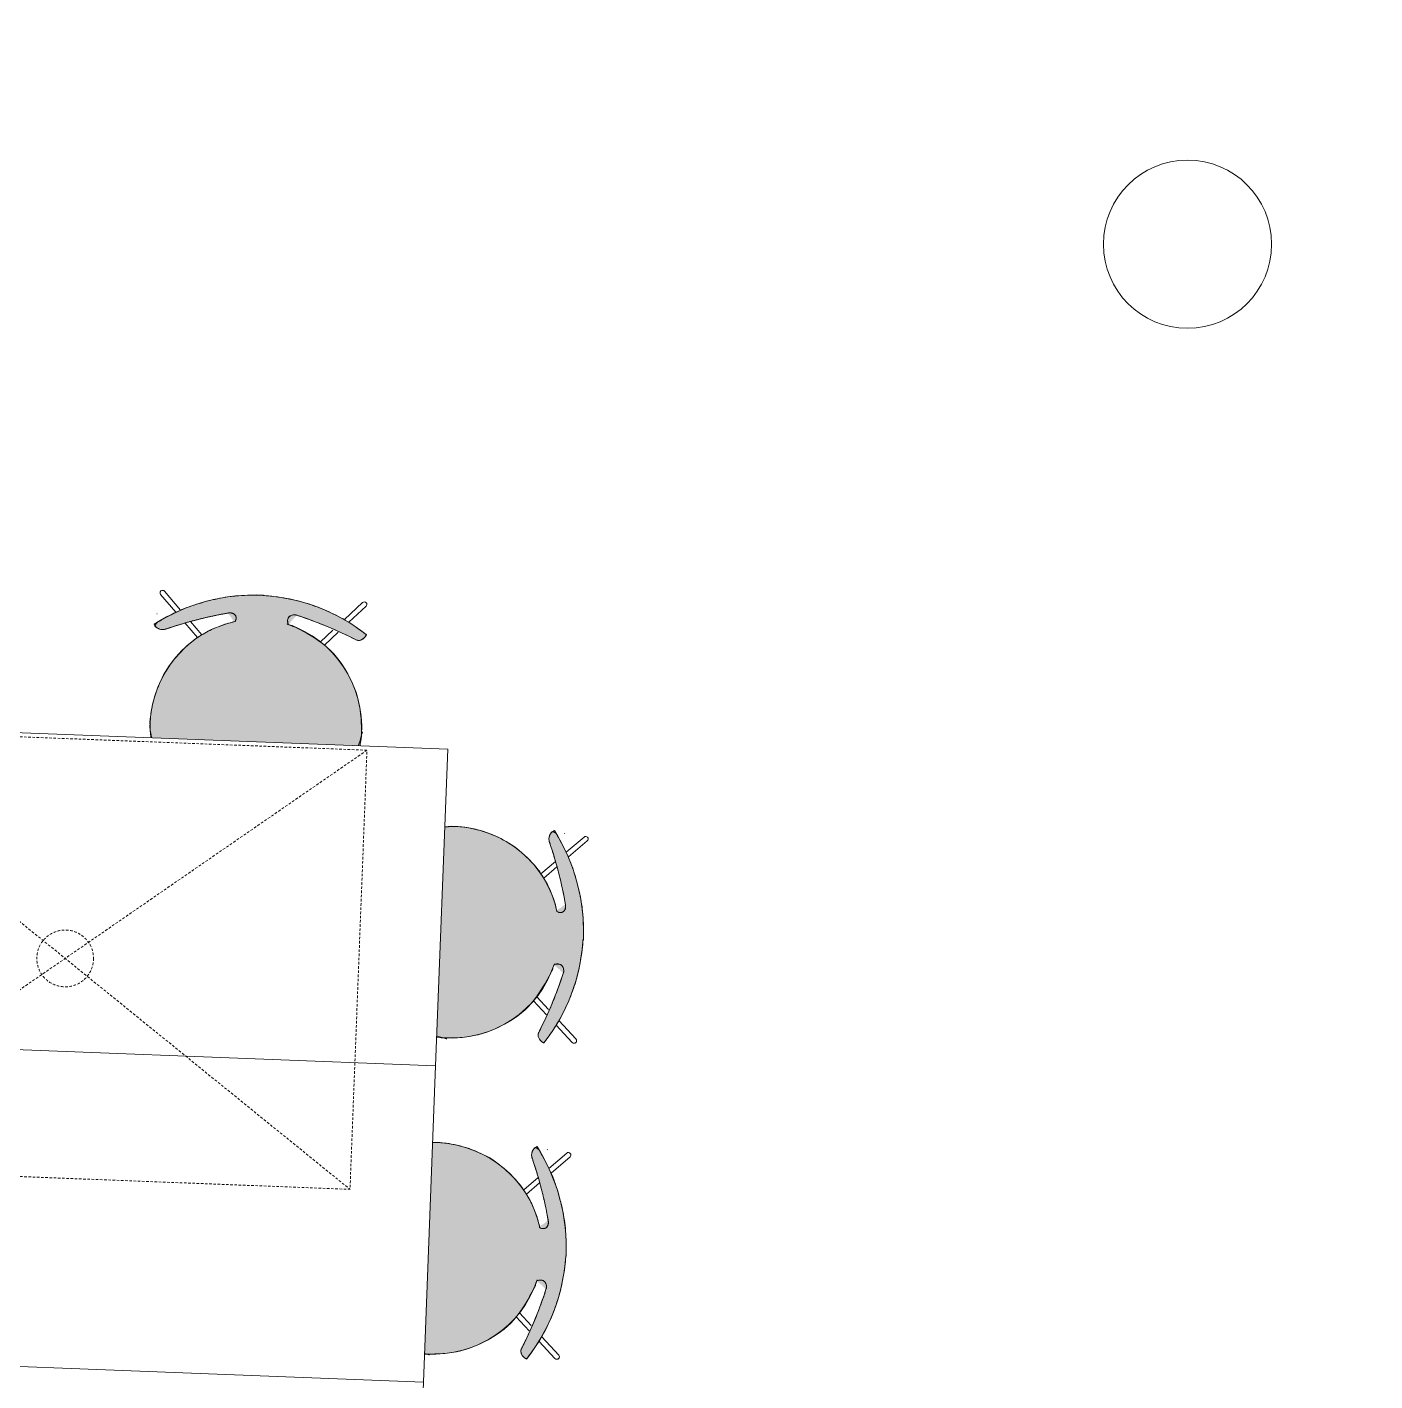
# Model space of a CAD drawing. Header units: millimetres. Extents: x 32078 to 83548, y -4690 to 56252.
# Drawn here: x 80343 to 83548, y 52745 to 55964 of the extents above; entities that cross this region are included whole.
import ezdxf

# ---------------------------------------------------------------- set-up
doc = ezdxf.new("R2010")
doc.units = ezdxf.units.MM
doc.header["$MEASUREMENT"] = 0
doc.linetypes.add('DGN Style 2', pattern=[10, 6, -4])
for name, color, linetype, lineweight in [('EQPM-OVHD', 62, 'DGN Style 2', 13), ('FURN-FREE', 1, 'Continuous', 0), ('PRES-FILL', 7, 'Continuous', 0), ('WALL-LNIG', 1, 'Continuous', 0)]:
    doc.layers.add(name, color=color, linetype=linetype, lineweight=lineweight)

# ---------------------------------------------------------------- blocks, each defined once
blk = doc.blocks.new('ANT_9')
at = {"color": 0, "linetype": 'ByBlock', "lineweight": -2}
for p, q in [((-230.9229999999952, 243.8940000000075), (-193.0999999999913, 202.9900000000125)), ((-230.6049999999959, 252.3580000000002), (-230.5849999999919, 252.3590000000113)), ((-222.109999999986, 252.0420000000086), (-182.1699999999837, 208.8470000000088)), ((249.7080000000133, 243.2330000000075), (208.20100000003, 201.5610000000161)), ((258.2300000000105, 234.7640000000029), (218.9060000000027, 195.2990000000063)), ((-237.2879999999859, 197.6640000000116), (-237.7749999999796, 197.3370000000068)), ((-170.435999999987, 178.4900000000125), (-139.4139999999898, 144.9220000000059)), ((-157.5270000000019, 182.2000000000044), (-129.5179999999818, 151.9010000000053)), ((181.9290000000183, 175.1600000000108), (153.1640000000043, 146.2840000000069)), ((194.6730000000098, 170.9690000000119), (162.7640000000101, 138.9270000000106)), ((237.9220000000205, 154.1480000000083), (237.9240000000136, 154.1490000000049)), ((-190.0079999999725, -176.9709999999905), (-240.1239999999816, -227.2659999999887)), ((-180.8859999999986, -184.8449999999939), (-231.6219999999885, -235.7579999999871)), ((191.070000000007, -191.3759999999893), (240.2560000000231, -244.567999999992)), ((200.5110000000277, -183.8859999999841), (249.0680000000139, -236.3979999999938)), ((-240.1019999999844, -235.7509999999893), (-240.1239999999816, -235.7599999999875)), ((248.7310000000143, -244.8739999999889), (248.7310000000143, -244.8849999999875))]:
    blk.add_line(p, q, dxfattribs=at)
at = {"color": 0, "linetype": 'ByBlock', "lineweight": -2, "extrusion": (0, 0, -1)}
for centre, radius, start, end in [((-10.84310449812619, -197.5296352611549), 449.2945550665205, 55.50108333333332, 90.38600277777779), ((226.5099585044081, 247.9666756855877), 6.000000000000013, 47.15889444444441, 137.2503583333333), ((-4.928342642931966, -185.8805704262704), 436.8134136936625, 91.17048888888888, 126.0554083333333), ((-253.9718071524112, 238.9973606325439), 6.000000000000004, 135.0319611111111, 224.8725805555556), ((-244.6504633875156, -240.4851204502411), 6.000000000000004, 227.1111666666667, 317.2096027777778), ((-244.6581340468256, -240.4625302021086), 6.000000000000006, 137.325825, 227.2958666666667)]:
    blk.add_arc(centre, radius, start, end, dxfattribs=at)
at = {"color": 0, "linetype": 'ByBlock', "lineweight": -2}
for centre, radius, start, end in [((-226.5152713026764, 247.967624475983), 5.999999999999996, 132.8928833333333, 222.7335027777778), ((253.9664626423473, 238.9966108046501), 6.000000000000006, 45.01981666666666, 135.1112805555555), ((132.7071059824229, -735.3424480638132), 962.6963830246401, 102.0174, 111.1355305555556), ((-169.4349192846275, -727.980537562682), 971.6445047199426, 65.2129611111111, 74.33109166666665), ((-235.8759852194635, -231.4913881488246), 6.000000000000004, 135.1867472222222, 225.1567888888889), ((-235.8691630907997, -231.5142489645077), 6.000000000000012, 224.9720888888888, 315.070525)]:
    blk.add_arc(centre, radius, start, end, dxfattribs=at)
for centre, major_axis, ratio, start_param, end_param in [((-69.79697139903146, 189.0052291860848), (-18.85645010637373, -11.42001704835106), 0.7101413615132941, 2.274888714839134, 4.205581096373834), ((93.71362615290855, 189.1944012008971), (18.41705503726558, -12.11588146826803), 0.7751110379519796, 2.077604210805752, 4.019110361497601)]:
    blk.add_ellipse(centre, major_axis=major_axis, ratio=ratio, start_param=start_param, end_param=end_param, dxfattribs=at)
at = {"color": 0, "linetype": 'ByBlock', "lineweight": -2, "extrusion": (0, 0, -1)}
for centre, major_axis, ratio, start_param, end_param in [((5.602032608061563, -66.64383137632831), (4.853131661300853, 259.9547020407177), 0.9615384615384603, 4.71238898038469, 6.033510042954888), ((-222.6850850693882, 182.0806756646489), (20.94804797271574, 9.330090363337069), 0.9239178866150758, 1.587065655824202, 3.141592653589793), ((9.501353141458821, -66.71662820158963), (4.853131661300853, 259.9547020407177), 0.9615384615384603, 0.2429364510200118, 1.570796326794897), ((246.9130862459278, 173.3136979749615), (9.33663426129368, 19.01903679660439), 0.7660621444968636, 1.570796326794897, 3.125323324560488), ((5.602729983118479, -66.64335468204081), (-249.9564442699204, 4.666472751250897), 0.7200000000000009, 4.7115489922008, 6.283185307179586), ((6.022656809946056, -66.6511943399455), (-253.4356479310827, 4.731426504006852), 0.710115728957286, 3.141592653589793, 4.71322896856858)]:
    blk.add_ellipse(centre, major_axis=major_axis, ratio=ratio, start_param=start_param, end_param=end_param, dxfattribs=at)
at = {"color": 0, "linetype": 'ByBlock', "lineweight": -2}
blk.add_point((258.2100000000355, 243.2360000000117), dxfattribs=at)
blk = doc.blocks.new('*U58')
h = blk.add_hatch(color=7)
edge = h.paths.add_edge_path()
edge.add_arc((-189.5230698579471, 3.894953851107857), 436.8134136936625, 323.9445916666667, 358.8295111111111)
edge.add_line((247.1991972945762, -5.028036447518389), (248.1122242495912, -5.046691238021594))
edge.add_arc((-201.1721346928316, -2.019808004086372), 449.2945550665205, 359.6139972222223, 394.4989166666667)
edge.add_ellipse((178.4381762329722, 231.5083815634425), major_axis=(-9.330090363337066, 20.94804797271574), ratio=0.923917886615076, start_angle=1.272221872585407e-14, end_angle=89.06783611111112)
edge.add_line((158.9346738031745, 223.2300806680287), (158.9509580197991, 223.2407149623905))
edge.add_arc((-738.9849474954899, -123.8838094883831), 962.6963830246395, 18.352088268259195, 21.135530555555476, ccw=False)
edge.add_line((174.7483423471567, 179.2264030120714), (174.8475005683358, 179.2592964940268))
edge.add_line((174.8475005683358, 179.2592964940268), (174.7632560480924, 179.1814415873523))
edge.add_arc((-738.9849474954899, -123.8838094883831), 962.6963830246395, 12.01740000000001, 18.349268978559394, ccw=False)
edge.add_line((202.6133815909998, 76.5579839336715), (202.6133855943699, 76.55796512744564))
edge.add_ellipse((185.3627297544081, 78.62026789307129), major_axis=(-11.42001704835106, 18.85645010637373), ratio=0.7101413615132938, start_angle=130.3415222222222, end_angle=240.9620472222222, ccw=False)
edge.add_line((182.5489720905753, 60.23238496080739), (182.7609163116649, 60.28017894513323))
edge.add_ellipse((-70.286330808005, 3.22126388597826), major_axis=(259.9547020407177, -4.853131661300898), ratio=0.9615384615384603, start_angle=14.30533888888888, end_angle=36.56680948074337)
edge.add_line((141.279692255368, 148.2373896328063), (141.2795005683292, 148.2372964940441))
edge.add_line((141.2795005683292, 148.2372964940441), (141.2796552747022, 148.2374394665239))
edge.add_ellipse((-70.286330808005, 3.22126388597826), major_axis=(259.9547020407177, -4.853131661300898), ratio=0.9615384615384603, start_angle=36.56682350138795, end_angle=90)
edge.add_line((-65.61985805675795, 253.1777081558976), (-65.61938136247045, 253.1770107808406))
edge.add_ellipse((-70.2858541137175, 3.220566510935896), major_axis=(-4.666472751250939, -249.9564442699204), ratio=0.7200000000000008, start_angle=180, end_angle=270.0477989558357)
edge.add_line((-250.2583243620433, 6.371899793577382), (-250.25829581293, 6.373381804273543))
edge.add_line((-250.2582958129278, 6.37338180426741), (-250.2583502784328, 6.370465271524154))
edge.add_line((-250.2583502784248, 6.37046527152792), (-250.2583243620413, 6.371899793584849))
edge.add_ellipse((-70.2936937716222, 2.800639684093767), major_axis=(-4.731426504006894, -253.4356479310827), ratio=0.7101157289572859, start_angle=269.9522072734702, end_angle=360)
edge.add_line((-75.02512027563353, -250.6350082470017), (-75.02560038452066, -250.6345009173237))
edge.add_ellipse((-70.35912763326633, -0.6780566474044463), major_axis=(259.9547020407177, -4.853131661300898), ratio=0.9615384615384603, start_angle=270, end_angle=346.0807666666667)
edge.add_line((180.8396707460925, -65.5166733845399), (182.3148174292292, -65.89743086454109))
edge.add_ellipse((185.5519017692204, -84.89032965885417), major_axis=(-12.11588146826803, -18.41705503726557), ratio=0.7751110379519798, start_angle=119.0379527777778, end_angle=230.2780611111111, ccw=False)
edge.add_line((203.9136546580703, -84.16156648722244), (203.9136485167473, -84.16158838126285))
edge.add_arc((-731.6230369943587, 178.2582157786674), 971.6445047199426, 335.213116897576, 344.3310916666666, ccw=False)
edge.add_line((150.5072419832213, -229.0981570245349), (150.5065005683282, -229.1007035059738))
edge.add_line((150.5065005683282, -229.1007035059738), (150.5061343833804, -229.1005555235752))
edge.add_line((150.5061343833804, -229.1005555235752), (150.5055005683316, -229.0987035059661))
edge.add_line((150.5055005683316, -229.0987035059661), (150.5383184758321, -228.991420954495))
edge.add_ellipse((169.6711985432848, -238.089789751888), major_axis=(19.0190367966044, -9.336634261293678), ratio=0.7660621444968635, start_angle=180.9321638888889, end_angle=270)
edge.add_line((162.5187564786902, -252.6595538665424), (163.6179454810917, -253.1991566765646))
at = {"color": 0}
blk.add_rational_spline([(163.617945481099, -253.1991566765646), (244.3956380618765, -142.2440036543121), (247.1991972945834, -5.028036447518389), (247.6557107720873, -5.037363842769992), (248.1122242495912, -5.046691238021594), (249.0632559276273, 136.1162228151952), (169.1080861778391, 252.4564290876879), (150.0661567962452, 243.9753090432933), (158.9346738031745, 223.2300806680287), (158.9428159114905, 223.235397815195), (158.9509580197991, 223.2407149623905), (167.3843117159049, 201.4254568799224), (174.748342347164, 179.2264030120714), (174.7979214577426, 179.2428497530491), (174.8475005683358, 179.2592964940268), (174.8053783082069, 179.2203690406895), (174.7632560480924, 179.1814415873523), (191.5264878288508, 128.6399398121866), (202.6133815909998, 76.5579839336715), (202.6133835926885, 76.55797453055857), (202.6133855943699, 76.55796512744564), (207.647979038542, 47.05271919768711), (182.548972090568, 60.23238496080739), (182.6549442011165, 60.25628195297031), (182.7609163116649, 60.28017894513323), (171.0129643532782, 108.169977247002), (141.2796922553753, 148.2373896328063), (141.2795964118559, 148.2373430634179), (141.2795005683292, 148.2372964940441), (141.2795779215157, 148.237367980284), (141.2796552747022, 148.2374394665239), (65.21804999950837, 250.7350764623989), (-65.61985805675795, 253.1777081558976), (-65.6196197096142, 253.1773594683764), (-65.61938136247045, 253.1770107808406), (-245.7382225845285, 256.5396752922679), (-250.2583243620466, 6.37189979357936), (-250.2583100890333, 6.372640798930661), (-250.2582958129351, 6.37338180426741), (-250.2583230456803, 6.37192353788123), (-250.2583502784328, 6.370465271524154), (-250.2583373217058, 6.371182532573584), (-250.2583243620466, 6.37189979357936), (-255.1439419148301, -247.2723441011622), (-75.02512027563353, -250.6350082470017), (-75.02536033008073, -250.6347545821627), (-75.02560038452066, -250.6345009173237), (128.368496236486, -254.4316945140745), (180.8396707460925, -65.51667338452535), (181.5772440876681, -65.70705212454777), (182.3148174292292, -65.89743086454109), (209.2685806552327, -53.96520079176116), (203.9136546580703, -84.16156648722244), (203.9136515874052, -84.16157743423537), (203.9136485167473, -84.16158838126285), (182.9888989878091, -158.7591245014191), (150.5072419832359, -229.0981570245349), (150.5068712757784, -229.0994302652689), (150.5065005683282, -229.1007035059738), (150.5063174758543, -229.1006295147818), (150.5061343833804, -229.1005555235752), (150.5058174758597, -229.0996295147925), (150.5055005683316, -229.0987035059661), (150.5219095220746, -229.0450622302305), (150.5383184758321, -228.991420954495), (143.8066565910922, -243.4735979856341), (162.5187564786902, -252.659553866557), (163.068350979891, -252.9293552715681), (163.617945481099, -253.1991566765646)], [1, 0.954018458761833, 1, 1, 1, 0.954018458761833, 1, 0.7128353987122346, 1, 1, 1, 0.9997050096312174, 1, 1, 1, 1, 1, 0.9984737766805626, 1, 1, 1, 0.5691322564512941, 1, 1, 1, 0.9811892478442809, 1, 1, 1, 1, 1, 0.8932412642455915, 1, 1, 1, 0.7068117680607829, 1, 0.9999999999957255, 1, 1, 1, 0.999999999995883, 1, 0.7068118065158087, 1, 1, 1, 0.7875766260787885, 1, 1, 1, 0.5646781698281227, 1, 1, 1, 0.9968360298930732, 1, 1, 1, 1, 1, 1, 1, 1, 1, 0.7128353987122346, 1, 1, 1], degree=2, knots=[0, 0, 0, 0.03448275862068965, 0.03448275862068965, 0.06896551724137931, 0.06896551724137931, 0.1034482758620689, 0.1034482758620689, 0.1379310344827586, 0.1379310344827586, 0.1724137931034482, 0.1724137931034482, 0.2068965517241378, 0.2068965517241378, 0.2241379310344826, 0.2241379310344826, 0.2413793103448275, 0.2413793103448275, 0.2758620689655172, 0.2758620689655172, 0.3103448275862069, 0.3103448275862069, 0.3448275862068964, 0.3448275862068964, 0.3793103448275861, 0.3793103448275861, 0.4137931034482755, 0.4137931034482755, 0.4310344827586206, 0.4310344827586206, 0.4482758620689654, 0.4482758620689654, 0.4827586206896549, 0.4827586206896549, 0.5172413793103448, 0.5172413793103448, 0.5517241379310345, 0.5517241379310345, 0.5862068965517239, 0.5862068965517239, 0.6206896551724138, 0.6206896551724138, 0.6551724137931033, 0.6551724137931033, 0.6896551724137929, 0.6896551724137929, 0.7241379310344825, 0.7241379310344825, 0.7586206896551724, 0.7586206896551724, 0.7931034482758622, 0.7931034482758622, 0.8275862068965517, 0.8275862068965517, 0.8620689655172412, 0.8620689655172412, 0.8965517241379309, 0.8965517241379309, 0.9051724137931034, 0.9051724137931034, 0.9137931034482757, 0.9137931034482757, 0.9224137931034483, 0.9224137931034483, 0.9310344827586206, 0.9310344827586206, 0.9655172413793103, 0.9655172413793103, 1, 1, 1], dxfattribs=at)
at = {"color": 0, "linetype": 'Continuous', "lineweight": 0, "rotation": 270}
blk.add_blockref('ANT_9', (-3.642499431676697, 8.823296494039823), dxfattribs=at)
blk = doc.blocks.new('SERIES 7_9')
at = {"color": 0, "linetype": 'Continuous', "lineweight": 0, "rotation": 89.99999999999997}
blk.add_blockref('*U58', (-5.046691238021594, -248.1122242495912), dxfattribs=at)
blk = doc.blocks.new('ANT_15')
at = {"color": 0, "linetype": 'ByBlock', "lineweight": -2}
for p, q in [((-230.9229999999952, 243.8940000000148), (-193.0999999999913, 202.9900000000198)), ((-230.6049999999959, 252.3580000000075), (-230.5849999999919, 252.3590000000113)), ((-222.109999999986, 252.0420000000158), (-182.1699999999837, 208.8470000000088)), ((249.7079999999987, 243.233000000022), (208.2010000000082, 201.5610000000161)), ((258.2300000000105, 234.7639999999956), (218.90600000001, 195.2989999999845)), ((-237.2879999999932, 197.6640000000189), (-237.7749999999869, 197.3370000000141)), ((-170.4359999999942, 178.4900000000198), (-139.4139999999898, 144.9220000000205)), ((-157.5269999999946, 182.2000000000116), (-129.5179999999964, 151.9010000000126)), ((181.9289999999964, 175.1600000000035), (153.163999999997, 146.2840000000142)), ((194.6730000000171, 170.9690000000119), (162.7640000000029, 138.9270000000251)), ((237.9220000000132, 154.1480000000156), (237.9240000000136, 154.149000000034)), ((-190.0079999999944, -176.9709999999905), (-240.1239999999962, -227.2659999999596)), ((-180.8859999999986, -184.8449999999866), (-231.6219999999812, -235.7579999999871)), ((191.070000000007, -191.3759999999747), (240.2560000000085, -244.5679999999702)), ((200.5110000000132, -183.8859999999986), (249.0680000000066, -236.398000000001)), ((-240.1019999999844, -235.7509999999893), (-240.1239999999889, -235.7599999999657)), ((248.7310000000143, -244.8739999999816), (248.731000000007, -244.8849999999948))]:
    blk.add_line(p, q, dxfattribs=at)
at = {"color": 0, "linetype": 'ByBlock', "lineweight": -2, "extrusion": (0, 0, -1)}
for centre, radius, start, end in [((-10.84310449812619, -197.5296352611622), 449.2945550665204, 55.50108333333331, 90.38600277777779), ((226.5099585044154, 247.9666756855877), 6.000000000000013, 47.15889444444441, 137.2503583333333), ((-4.92834264292469, -185.8805704262631), 436.8134136936626, 91.1704888888889, 126.0554083333333), ((-253.9718071524112, 238.9973606325657), 6.000000000000004, 135.0319611111111, 224.8725805555556), ((-244.6504633875229, -240.4851204502338), 6.000000000000004, 227.1111666666667, 317.2096027777778), ((-244.6581340468329, -240.4625302021304), 6.000000000000004, 137.325825, 227.2958666666667)]:
    blk.add_arc(centre, radius, start, end, dxfattribs=at)
at = {"color": 0, "linetype": 'ByBlock', "lineweight": -2}
for centre, radius, start, end in [((-226.5152713026764, 247.9676244759903), 5.999999999999994, 132.8928833333333, 222.7335027777778), ((253.96646264234, 238.9966108046501), 6.000000000000006, 45.01981666666665, 135.1112805555555), ((132.7071059824084, -735.3424480637914), 962.6963830246398, 102.0174, 111.1355305555556), ((-169.4349192846203, -727.9805375626747), 971.6445047199428, 65.21296111111113, 74.33109166666668), ((-235.8759852194562, -231.4913881488319), 6.000000000000006, 135.1867472222222, 225.1567888888889), ((-235.8691630907997, -231.5142489644932), 6.000000000000012, 224.9720888888888, 315.070525)]:
    blk.add_arc(centre, radius, start, end, dxfattribs=at)
for centre, major_axis, ratio, start_param, end_param in [((-69.79697139903874, 189.005229186092), (-18.85645010637373, -11.42001704835107), 0.710141361513294, 2.274888714839134, 4.205581096373834), ((93.713626152894, 189.1944012009044), (18.41705503726558, -12.11588146826803), 0.7751110379519799, 2.077604210805752, 4.019110361497601)]:
    blk.add_ellipse(centre, major_axis=major_axis, ratio=ratio, start_param=start_param, end_param=end_param, dxfattribs=at)
at = {"color": 0, "linetype": 'ByBlock', "lineweight": -2, "extrusion": (0, 0, -0.9999999999999998)}
for centre, major_axis, ratio, start_param, end_param in [((5.602032608061563, -66.64383137633558), (4.853131661300849, 259.9547020407178), 0.96153846153846, 4.71238898038469, 6.033510042954888), ((9.501353141458821, -66.71662820161146), (4.853131661300849, 259.9547020407178), 0.96153846153846, 0.2429364510200118, 1.570796326794897), ((5.602729983111203, -66.64335468204808), (-249.9564442699204, 4.666472751250933), 0.7200000000000008, 4.7115489922008, 6.283185307179586)]:
    blk.add_ellipse(centre, major_axis=major_axis, ratio=ratio, start_param=start_param, end_param=end_param, dxfattribs=at)
at = {"color": 0, "linetype": 'ByBlock', "lineweight": -2, "extrusion": (0, 0, -1)}
for centre, major_axis, ratio, start_param, end_param in [((-222.6850850693882, 182.0806756646489), (20.94804797271574, 9.330090363337073), 0.9239178866150756, 1.587065655824202, 3.141592653589793), ((246.9130862459278, 173.3136979749688), (9.336634261293677, 19.01903679660439), 0.7660621444968637, 1.570796326794897, 3.125323324560488), ((6.022656809946056, -66.65119433995278), (-253.4356479310827, 4.731426504006888), 0.710115728957286, 3.141592653589793, 4.71322896856858)]:
    blk.add_ellipse(centre, major_axis=major_axis, ratio=ratio, start_param=start_param, end_param=end_param, dxfattribs=at)
at = {"color": 0, "linetype": 'ByBlock', "lineweight": -2}
blk.add_point((258.210000000021, 243.236000000019), dxfattribs=at)
blk = doc.blocks.new('*U76')
h = blk.add_hatch(color=7)
edge = h.paths.add_edge_path()
edge.add_arc((-189.5230698579544, 3.894953851129685), 436.8134136936625, 323.9445916666666, 358.8295111111111)
edge.add_line((247.1991972945689, -5.028036447496561), (248.1122242495621, -5.046691238014319))
edge.add_arc((-201.1721346928534, -2.01980800407182), 449.2945550665203, 359.6139972222223, 394.4989166666667)
edge.add_ellipse((178.4381762329431, 231.5083815634425), major_axis=(-9.330090363337069, 20.94804797271574), ratio=0.9239178866150755, start_angle=1.272221872585407e-14, end_angle=89.06783611111112)
edge.add_line((158.93467380316, 223.2300806680432), (158.9509580197773, 223.2407149623978))
edge.add_arc((-738.9849474954826, -123.8838094883613), 962.6963830246395, 18.352088268259195, 21.135530555555476, ccw=False)
edge.add_line((174.7483423471276, 179.2264030120787), (174.8475005683285, 179.2592964940486))
edge.add_line((174.8475005683285, 179.2592964940486), (174.7632560480561, 179.1814415873741))
edge.add_arc((-738.9849474954826, -123.8838094883613), 962.6963830246395, 12.01740000000001, 18.349268978559394, ccw=False)
edge.add_line((202.6133815909852, 76.55798393368605), (202.6133855943481, 76.55796512745292))
edge.add_ellipse((185.3627297543862, 78.62026789308584), major_axis=(-11.42001704835106, 18.85645010637373), ratio=0.7101413615132938, start_angle=130.3415222222222, end_angle=240.9620472222222, ccw=False)
edge.add_line((182.5489720905607, 60.23238496080739), (182.7609163116285, 60.28017894514778))
edge.add_ellipse((-70.28633080802683, 3.221263886000088), major_axis=(259.9547020407177, -4.853131661300891), ratio=0.9615384615384598, start_angle=14.30533888888888, end_angle=36.56680948074337)
edge.add_line((141.279692255368, 148.2373896328136), (141.2795005683147, 148.2372964940441))
edge.add_line((141.2795005683147, 148.2372964940441), (141.2796552746877, 148.2374394665385))
edge.add_ellipse((-70.28633080802683, 3.221263886000088), major_axis=(259.9547020407177, -4.853131661300891), ratio=0.9615384615384598, start_angle=36.56682350138795, end_angle=90)
edge.add_line((-65.6198580567725, 253.1777081559121), (-65.619381362485, 253.1770107808479))
edge.add_ellipse((-70.28585411373933, 3.220566510935896), major_axis=(-4.666472751250972, -249.9564442699204), ratio=0.7200000000000006, start_angle=180, end_angle=270.0477989558357)
edge.add_line((-250.2583243620651, 6.37189979358468), (-250.2582958129518, 6.373381804280841))
edge.add_line((-250.2582958129497, 6.373381804281962), (-250.2583502784546, 6.370465271516878))
edge.add_line((-250.2583502784466, 6.370465271527941), (-250.2583243620631, 6.371899793584872))
edge.add_ellipse((-70.29369377164403, 2.800639684101043), major_axis=(-4.731426504006928, -253.4356479310827), ratio=0.7101157289572859, start_angle=269.9522072734702, end_angle=360)
edge.add_line((-75.02512027564808, -250.6350082469871), (-75.02560038454249, -250.6345009173165))
edge.add_ellipse((-70.3591276333027, -0.6780566474044463), major_axis=(259.9547020407177, -4.853131661300891), ratio=0.9615384615384598, start_angle=270, end_angle=346.0807666666667)
edge.add_line((180.8396707460925, -65.51667338452535), (182.3148174292, -65.89743086453382))
edge.add_ellipse((185.5519017691986, -84.8903296588469), major_axis=(-12.11588146826803, -18.41705503726557), ratio=0.7751110379519798, start_angle=119.0379527777778, end_angle=230.2780611111111, ccw=False)
edge.add_line((203.9136546580412, -84.16156648721517), (203.9136485167255, -84.16158838125557))
edge.add_arc((-731.6230369943805, 178.2582157786746), 971.6445047199427, 335.21311689757607, 344.3310916666667, ccw=False)
edge.add_line((150.5072419831849, -229.0981570245349), (150.5065005683427, -229.1007035059665))
edge.add_line((150.5065005683427, -229.1007035059665), (150.5061343833804, -229.1005555235606))
edge.add_line((150.5061343833804, -229.1005555235606), (150.5055005683244, -229.0987035059661))
edge.add_line((150.5055005683244, -229.0987035059661), (150.5383184757957, -228.9914209544877))
edge.add_ellipse((169.6711985432776, -238.0897897518735), major_axis=(19.0190367966044, -9.336634261293675), ratio=0.7660621444968634, start_angle=180.9321638888889, end_angle=270)
edge.add_line((162.5187564786611, -252.6595538665351), (163.6179454810626, -253.1991566765573))
at = {"color": 0}
blk.add_rational_spline([(163.6179454810772, -253.1991566765573), (244.3956380618765, -142.2440036543121), (247.1991972945689, -5.028036447496561), (247.6557107720728, -5.037363842748164), (248.1122242495621, -5.046691238014319), (249.0632559276128, 136.1162228151879), (169.1080861778028, 252.4564290877024), (150.0661567962234, 243.9753090432787), (158.9346738031454, 223.230080668036), (158.9428159114614, 223.2353978152169), (158.9509580197773, 223.2407149623978), (167.3843117159267, 201.4254568799806), (174.7483423471422, 179.2264030120787), (174.7979214577354, 179.2428497530636), (174.8475005683285, 179.2592964940486), (174.8053783081996, 179.2203690407114), (174.7632560480561, 179.1814415873741), (191.5264878288435, 128.639939812223), (202.6133815909998, 76.55798393369332), (202.6133835926594, 76.55797453057312), (202.6133855943481, 76.55796512745292), (207.6479790385201, 47.05271919769439), (182.5489720905462, 60.23238496080739), (182.6549442010873, 60.25628195297759), (182.7609163116285, 60.28017894514778), (171.0129643532418, 108.1699772470165), (141.279692255368, 148.2373896328209), (141.2795964118268, 148.2373430634252), (141.2795005683147, 148.2372964940441), (141.2795779215085, 148.2373679802913), (141.2796552746877, 148.2374394665385), (65.21804999947199, 250.7350764623843), (-65.61985805678705, 253.1777081559194), (-65.6196197096433, 253.1773594683764), (-65.619381362485, 253.1770107808479), (-245.7382225845504, 256.5396752922898), (-250.2583243620757, 6.371899793586635), (-250.2583100890188, 6.372640798981593), (-250.2582958129497, 6.373381804289238), (-250.2583230456949, 6.371923537903058), (-250.2583502784546, 6.370465271516878), (-250.2583373217203, 6.371182532602688), (-250.2583243620757, 6.371899793586635), (-255.1439419148665, -247.2723441011476), (-75.02512027566263, -250.6350082469799), (-75.02536033008073, -250.6347545821554), (-75.02560038454249, -250.6345009173165), (128.368496236435, -254.4316945140745), (180.8396707460779, -65.51667338452535), (181.5772440876462, -65.70705212453322), (182.3148174292, -65.89743086453382), (209.2685806552036, -53.96520079174661), (203.9136546580412, -84.16156648720789), (203.9136515873834, -84.16157743423537), (203.9136485167255, -84.16158838125557), (182.98889898778, -158.7591245014119), (150.507241983214, -229.0981570245276), (150.5068712757638, -229.0994302652543), (150.5065005683427, -229.1007035059665), (150.5063174758689, -229.1006295147599), (150.5061343833804, -229.1005555235606), (150.5058174758597, -229.0996295147561), (150.5055005683244, -229.0987035059661), (150.5219095220527, -229.0450622302233), (150.5383184757957, -228.9914209544877), (143.8066565910704, -243.4735979856196), (162.5187564786756, -252.6595538665497), (163.0683509798691, -252.9293552715535), (163.6179454810772, -253.1991566765573)], [1, 0.954018458761833, 1, 1, 1, 0.954018458761833, 1, 0.7128353987122346, 1, 1, 1, 0.9997050096312174, 1, 1, 1, 1, 1, 0.9984737766805626, 1, 1, 1, 0.5691322564512941, 1, 1, 1, 0.9811892478442809, 1, 1, 1, 1, 1, 0.8932412642455915, 1, 1, 1, 0.7068117680607829, 1, 0.9999999999957255, 1, 1, 1, 0.999999999995883, 1, 0.7068118065158087, 1, 1, 1, 0.7875766260787885, 1, 1, 1, 0.5646781698281227, 1, 1, 1, 0.9968360298930732, 1, 1, 1, 1, 1, 1, 1, 1, 1, 0.7128353987122346, 1, 1, 1], degree=2, knots=[0, 0, 0, 0.03448275862068965, 0.03448275862068965, 0.06896551724137931, 0.06896551724137931, 0.1034482758620689, 0.1034482758620689, 0.1379310344827586, 0.1379310344827586, 0.1724137931034482, 0.1724137931034482, 0.2068965517241378, 0.2068965517241378, 0.2241379310344826, 0.2241379310344826, 0.2413793103448275, 0.2413793103448275, 0.2758620689655172, 0.2758620689655172, 0.3103448275862069, 0.3103448275862069, 0.3448275862068964, 0.3448275862068964, 0.3793103448275861, 0.3793103448275861, 0.4137931034482755, 0.4137931034482755, 0.4310344827586206, 0.4310344827586206, 0.4482758620689654, 0.4482758620689654, 0.4827586206896549, 0.4827586206896549, 0.5172413793103448, 0.5172413793103448, 0.5517241379310345, 0.5517241379310345, 0.5862068965517239, 0.5862068965517239, 0.6206896551724138, 0.6206896551724138, 0.6551724137931033, 0.6551724137931033, 0.6896551724137929, 0.6896551724137929, 0.7241379310344825, 0.7241379310344825, 0.7586206896551724, 0.7586206896551724, 0.7931034482758622, 0.7931034482758622, 0.8275862068965517, 0.8275862068965517, 0.8620689655172412, 0.8620689655172412, 0.8965517241379309, 0.8965517241379309, 0.9051724137931034, 0.9051724137931034, 0.9137931034482757, 0.9137931034482757, 0.9224137931034483, 0.9224137931034483, 0.9310344827586206, 0.9310344827586206, 0.9655172413793103, 0.9655172413793103, 1, 1, 1], dxfattribs=at)
at = {"color": 0, "linetype": 'Continuous', "lineweight": 0, "rotation": 270}
blk.add_blockref('ANT_15', (-3.642499431691249, 8.8232964940471), dxfattribs=at)
blk = doc.blocks.new('SERIES 7_15')
at = {"color": 0, "linetype": 'Continuous', "lineweight": 0, "rotation": 89.99999999999997}
blk.add_blockref('*U76', (-5.046691237999767, -248.1122242496058), dxfattribs=at)
blk = doc.blocks.new('ANT_16')
at = {"color": 0, "linetype": 'ByBlock', "lineweight": -2}
for p, q in [((-230.9229999999952, 243.8940000000002), (-193.0999999999985, 202.9900000000198)), ((-230.6049999999959, 252.3579999999929), (-230.5849999999991, 252.3590000000113)), ((-222.1099999999788, 252.0420000000013), (-182.1699999999983, 208.8469999999943)), ((249.708000000006, 243.2330000000075), (208.2010000000155, 201.560999999987)), ((258.2300000000178, 234.7639999999956), (218.90600000001, 195.2989999999991)), ((-237.2879999999859, 197.6640000000043), (-237.7749999999869, 197.3370000000141)), ((-170.435999999987, 178.4900000000343), (-139.413999999997, 144.9219999999914)), ((-157.5270000000019, 182.2000000000116), (-129.5179999999964, 151.9010000000126)), ((181.9289999999964, 175.1600000000035), (153.1640000000116, 146.2840000000142)), ((194.6730000000098, 170.9689999999973), (162.7640000000029, 138.9270000000251)), ((237.9220000000059, 154.148000000001), (237.9240000000063, 154.1490000000049)), ((-190.0079999999871, -176.9709999999905), (-240.1239999999962, -227.2659999999887)), ((-180.8859999999913, -184.8450000000157), (-231.6219999999812, -235.7579999999725)), ((191.070000000007, -191.3760000000038), (240.2560000000085, -244.5679999999847)), ((200.5110000000132, -183.8859999999841), (249.0680000000139, -236.398000000001)), ((-240.101999999999, -235.7509999999747), (-240.1239999999889, -235.7600000000093)), ((248.731000000007, -244.8739999999962), (248.731000000007, -244.8849999999948))]:
    blk.add_line(p, q, dxfattribs=at)
at = {"color": 0, "linetype": 'ByBlock', "lineweight": -2, "extrusion": (0, 0, -1)}
for centre, radius, start, end in [((-10.84310449811892, -197.5296352611622), 449.2945550665204, 55.50108333333331, 90.38600277777779), ((226.5099585044154, 247.9666756855586), 6.000000000000013, 47.15889444444441, 137.2503583333333), ((-4.928342642931966, -185.8805704263068), 436.8134136936626, 91.1704888888889, 126.0554083333333), ((-253.9718071524112, 238.9973606325366), 6.000000000000004, 135.0319611111111, 224.8725805555556), ((-244.6504633875156, -240.4851204502338), 6.000000000000004, 227.1111666666667, 317.2096027777778), ((-244.6581340468256, -240.4625302021159), 6.000000000000004, 137.325825, 227.2958666666667)]:
    blk.add_arc(centre, radius, start, end, dxfattribs=at)
at = {"color": 0, "linetype": 'ByBlock', "lineweight": -2}
for centre, radius, start, end in [((-226.5152713026691, 247.9676244759903), 5.999999999999994, 132.8928833333333, 222.7335027777778), ((253.9664626423328, 238.9966108046356), 6.000000000000006, 45.01981666666665, 135.1112805555555), ((132.7071059824084, -735.3424480638059), 962.6963830246398, 102.0174, 111.1355305555556), ((-169.4349192846203, -727.9805375626893), 971.6445047199428, 65.21296111111113, 74.33109166666668), ((-235.8759852194562, -231.4913881488174), 6.000000000000006, 135.1867472222222, 225.1567888888889), ((-235.8691630907997, -231.5142489644932), 6.000000000000012, 224.9720888888888, 315.070525)]:
    blk.add_arc(centre, radius, start, end, dxfattribs=at)
for centre, major_axis, ratio, start_param, end_param in [((-69.79697139903874, 189.0052291860775), (-18.85645010637373, -11.42001704835107), 0.710141361513294, 2.274888714839134, 4.205581096373834), ((93.71362615290127, 189.1944012008898), (18.41705503726558, -12.11588146826803), 0.7751110379519799, 2.077604210805752, 4.019110361497601)]:
    blk.add_ellipse(centre, major_axis=major_axis, ratio=ratio, start_param=start_param, end_param=end_param, dxfattribs=at)
at = {"color": 0, "linetype": 'ByBlock', "lineweight": -2, "extrusion": (0, 0, -0.9999999999999998)}
for centre, major_axis, ratio, start_param, end_param in [((5.602032608068839, -66.64383137635014), (4.853131661300849, 259.9547020407178), 0.96153846153846, 4.71238898038469, 6.033510042954888), ((9.501353141458821, -66.71662820158235), (4.853131661300849, 259.9547020407178), 0.96153846153846, 0.2429364510200118, 1.570796326794897), ((5.602729983111203, -66.64335468204808), (-249.9564442699204, 4.666472751250933), 0.7200000000000008, 4.7115489922008, 6.283185307179586)]:
    blk.add_ellipse(centre, major_axis=major_axis, ratio=ratio, start_param=start_param, end_param=end_param, dxfattribs=at)
at = {"color": 0, "linetype": 'ByBlock', "lineweight": -2, "extrusion": (0, 0, -1)}
for centre, major_axis, ratio, start_param, end_param in [((-222.6850850694027, 182.0806756646343), (20.94804797271574, 9.330090363337073), 0.9239178866150756, 1.587065655824202, 3.141592653589793), ((246.9130862459278, 173.3136979749688), (9.336634261293677, 19.01903679660439), 0.7660621444968637, 1.570796326794897, 3.125323324560488), ((6.02265680993878, -66.65119433995278), (-253.4356479310827, 4.731426504006888), 0.710115728957286, 3.141592653589793, 4.71322896856858)]:
    blk.add_ellipse(centre, major_axis=major_axis, ratio=ratio, start_param=start_param, end_param=end_param, dxfattribs=at)
at = {"color": 0, "linetype": 'ByBlock', "lineweight": -2}
blk.add_point((258.210000000021, 243.236000000019), dxfattribs=at)
blk = doc.blocks.new('*U79')
h = blk.add_hatch(color=7)
edge = h.paths.add_edge_path()
edge.add_arc((-189.5230698579835, 3.894953851100581), 436.8134136936625, 323.9445916666666, 358.8295111111111)
edge.add_line((247.1991972945689, -5.028036447511113), (248.1122242495767, -5.04669123802887))
edge.add_arc((-201.1721346928534, -2.019808004086372), 449.2945550665203, 359.6139972222223, 394.4989166666667)
edge.add_ellipse((178.4381762329576, 231.5083815634353), major_axis=(-9.330090363337069, 20.94804797271574), ratio=0.9239178866150755, start_angle=1.272221872585407e-14, end_angle=89.06783611111112)
edge.add_line((158.93467380316, 223.2300806680287), (158.9509580197773, 223.2407149623905))
edge.add_arc((-738.9849474954826, -123.8838094883686), 962.6963830246395, 18.352088268259195, 21.135530555555476, ccw=False)
edge.add_line((174.7483423471567, 179.2264030120714), (174.8475005683431, 179.2592964940268))
edge.add_line((174.8475005683431, 179.2592964940268), (174.7632560480706, 179.1814415873596))
edge.add_arc((-738.9849474954826, -123.8838094883686), 962.6963830246395, 12.01740000000001, 18.349268978559394, ccw=False)
edge.add_line((202.6133815909998, 76.5579839336715), (202.6133855943481, 76.55796512744564))
edge.add_ellipse((185.3627297544008, 78.62026789307129), major_axis=(-11.42001704835106, 18.85645010637373), ratio=0.7101413615132938, start_angle=130.3415222222222, end_angle=240.9620472222222, ccw=False)
edge.add_line((182.5489720905462, 60.23238496080012), (182.7609163116722, 60.28017894513323))
edge.add_ellipse((-70.28633080804138, 3.221263885970984), major_axis=(259.9547020407177, -4.853131661300891), ratio=0.9615384615384598, start_angle=14.30533888888888, end_angle=36.56680948074337)
edge.add_line((141.279692255368, 148.2373896328063), (141.2795005683001, 148.2372964940296))
edge.add_line((141.2795005683001, 148.2372964940296), (141.2796552746731, 148.2374394665239))
edge.add_ellipse((-70.28633080804138, 3.221263885970984), major_axis=(259.9547020407177, -4.853131661300891), ratio=0.9615384615384598, start_angle=36.56682350138795, end_angle=90)
edge.add_line((-65.6198580567725, 253.1777081558976), (-65.61938136249955, 253.1770107808334))
edge.add_ellipse((-70.28585411373933, 3.220566510921344), major_axis=(-4.666472751250972, -249.9564442699204), ratio=0.7200000000000006, start_angle=180, end_angle=270.0477989558357)
edge.add_line((-250.2583243620651, 6.37189979358468), (-250.2582958129518, 6.373381804280841))
edge.add_line((-250.2582958129497, 6.37338180426741), (-250.25835027844, 6.370465271516878))
edge.add_line((-250.2583502784466, 6.370465271513389), (-250.2583243620631, 6.37189979357032))
edge.add_ellipse((-70.29369377164403, 2.800639684101043), major_axis=(-4.731426504006928, -253.4356479310827), ratio=0.7101157289572859, start_angle=269.9522072734702, end_angle=360)
edge.add_line((-75.02512027566263, -250.6350082470017), (-75.02560038454249, -250.6345009173383))
edge.add_ellipse((-70.3591276332736, -0.6780566474262741), major_axis=(259.9547020407177, -4.853131661300891), ratio=0.9615384615384598, start_angle=270, end_angle=346.0807666666667)
edge.add_line((180.8396707460925, -65.51667338453262), (182.3148174292146, -65.89743086454109))
edge.add_ellipse((185.5519017692131, -84.89032965886145), major_axis=(-12.11588146826803, -18.41705503726557), ratio=0.7751110379519798, start_angle=119.0379527777778, end_angle=230.2780611111111, ccw=False)
edge.add_line((203.9136546580412, -84.16156648722244), (203.9136485167401, -84.16158838125557))
edge.add_arc((-731.623036994366, 178.2582157786601), 971.6445047199427, 335.21311689757607, 344.3310916666667, ccw=False)
edge.add_line((150.507241983214, -229.0981570245422), (150.5065005683136, -229.1007035059665))
edge.add_line((150.5065005683136, -229.1007035059665), (150.5061343833804, -229.1005555235897))
edge.add_line((150.5061343833804, -229.1005555235897), (150.5055005683244, -229.0987035059661))
edge.add_line((150.5055005683244, -229.0987035059661), (150.5383184758102, -228.9914209545022))
edge.add_ellipse((169.6711985432776, -238.0897897518953), major_axis=(19.0190367966044, -9.336634261293675), ratio=0.7660621444968634, start_angle=180.9321638888889, end_angle=270)
edge.add_line((162.5187564786756, -252.6595538665497), (163.6179454810772, -253.1991566765646))
at = {"color": 0}
blk.add_rational_spline([(163.6179454810481, -253.1991566765792), (244.395638061862, -142.2440036543194), (247.1991972945543, -5.028036447511113), (247.6557107720728, -5.037363842762716), (248.1122242495767, -5.04669123802887), (249.0632559275837, 136.1162228151879), (169.1080861778319, 252.4564290876951), (150.0661567962379, 243.975309043286), (158.9346738031454, 223.2300806680287), (158.9428159114759, 223.2353978152096), (158.9509580197773, 223.2407149623905), (167.3843117159267, 201.4254568799661), (174.7483423471567, 179.2264030120714), (174.7979214577354, 179.2428497530491), (174.8475005683431, 179.2592964940268), (174.8053783082141, 179.2203690406895), (174.7632560480706, 179.1814415873596), (191.526487828829, 128.6399398121939), (202.6133815909998, 76.5579839336715), (202.6133835926739, 76.55797453056584), (202.6133855943481, 76.55796512744564), (207.6479790385347, 47.05271919768711), (182.5489720905462, 60.23238496079284), (182.6549442011019, 60.25628195296304), (182.7609163116722, 60.28017894513323), (171.0129643532418, 108.1699772470165), (141.2796922553534, 148.2373896328063), (141.2795964118413, 148.2373430634107), (141.2795005683001, 148.2372964940296), (141.2795779214939, 148.2373679802768), (141.2796552746731, 148.2374394665239), (65.21804999948654, 250.7350764623625), (-65.6198580568016, 253.1777081558903), (-65.6196197096142, 253.1773594683691), (-65.61938136249955, 253.1770107808334), (-245.7382225845649, 256.5396752922752), (-250.2583243620611, 6.371899793572084), (-250.2583100890479, 6.372640798974317), (-250.2582958129497, 6.373381804281962), (-250.2583230457094, 6.37192353788123), (-250.25835027844, 6.370465271516878), (-250.2583373217349, 6.371182532573584), (-250.2583243620611, 6.371899793572084), (-255.1439419148519, -247.2723441011549), (-75.02512027564808, -250.6350082469871), (-75.02536033008073, -250.6347545821627), (-75.02560038454249, -250.6345009173383), (128.3684962364787, -254.4316945141036), (180.8396707460925, -65.5166733845399), (181.5772440876462, -65.7070521245405), (182.3148174292146, -65.89743086454109), (209.2685806552181, -53.96520079176844), (203.9136546580412, -84.16156648722244), (203.9136515873979, -84.16157743423537), (203.9136485167401, -84.16158838125557), (182.9888989877945, -158.7591245014264), (150.507241983214, -229.0981570245422), (150.5068712757493, -229.0994302652543), (150.5065005683136, -229.1007035059665), (150.5063174758543, -229.1006295147818), (150.5061343833804, -229.1005555235897), (150.5058174758597, -229.0996295147852), (150.5055005683244, -229.0987035059661), (150.5219095220818, -229.0450622302305), (150.5383184758102, -228.9914209545022), (143.8066565910704, -243.4735979856341), (162.5187564786902, -252.659553866557), (163.0683509798837, -252.9293552715681), (163.6179454810481, -253.1991566765792)], [1, 0.954018458761833, 1, 1, 1, 0.954018458761833, 1, 0.7128353987122346, 1, 1, 1, 0.9997050096312174, 1, 1, 1, 1, 1, 0.9984737766805626, 1, 1, 1, 0.5691322564512941, 1, 1, 1, 0.9811892478442809, 1, 1, 1, 1, 1, 0.8932412642455915, 1, 1, 1, 0.7068117680607829, 1, 0.9999999999957255, 1, 1, 1, 0.999999999995883, 1, 0.7068118065158087, 1, 1, 1, 0.7875766260787885, 1, 1, 1, 0.5646781698281227, 1, 1, 1, 0.9968360298930732, 1, 1, 1, 1, 1, 1, 1, 1, 1, 0.7128353987122346, 1, 1, 1], degree=2, knots=[0, 0, 0, 0.03448275862068965, 0.03448275862068965, 0.06896551724137931, 0.06896551724137931, 0.1034482758620689, 0.1034482758620689, 0.1379310344827586, 0.1379310344827586, 0.1724137931034482, 0.1724137931034482, 0.2068965517241378, 0.2068965517241378, 0.2241379310344826, 0.2241379310344826, 0.2413793103448275, 0.2413793103448275, 0.2758620689655172, 0.2758620689655172, 0.3103448275862069, 0.3103448275862069, 0.3448275862068964, 0.3448275862068964, 0.3793103448275861, 0.3793103448275861, 0.4137931034482755, 0.4137931034482755, 0.4310344827586206, 0.4310344827586206, 0.4482758620689654, 0.4482758620689654, 0.4827586206896549, 0.4827586206896549, 0.5172413793103448, 0.5172413793103448, 0.5517241379310345, 0.5517241379310345, 0.5862068965517239, 0.5862068965517239, 0.6206896551724138, 0.6206896551724138, 0.6551724137931033, 0.6551724137931033, 0.6896551724137929, 0.6896551724137929, 0.7241379310344825, 0.7241379310344825, 0.7586206896551724, 0.7586206896551724, 0.7931034482758622, 0.7931034482758622, 0.8275862068965517, 0.8275862068965517, 0.8620689655172412, 0.8620689655172412, 0.8965517241379309, 0.8965517241379309, 0.9051724137931034, 0.9051724137931034, 0.9137931034482757, 0.9137931034482757, 0.9224137931034483, 0.9224137931034483, 0.9310344827586206, 0.9310344827586206, 0.9655172413793103, 0.9655172413793103, 1, 1, 1], dxfattribs=at)
at = {"color": 0, "linetype": 'Continuous', "lineweight": 0, "rotation": 270}
blk.add_blockref('ANT_16', (-3.642499431676697, 8.823296494032547), dxfattribs=at)
blk = doc.blocks.new('SERIES 7_16')
at = {"color": 0, "linetype": 'Continuous', "lineweight": 0, "rotation": 89.99999999999997}
blk.add_blockref('*U79', (-5.04669123802887, -248.1122242495912), dxfattribs=at)
blk = doc.blocks.new('*U131')
at = {"color": 7, "linetype": 'ByBlock', "lineweight": -2}
blk.add_wipeout([(-341.4464195396576, 913.8688648293762), (410.95701273384503, 884.7916420746917), (341.44637451484624, -913.8685400458778), (-410.95705775865616, -884.7913172911938)], dxfattribs=at).dxf.layer = 'PRES-FILL'
at = {"layer": 'FURN-FREE', "linetype": 'ByBlock', "lineweight": -2, "flags": 128}
blk.add_lwpolyline([(-410.957057758671, -884.791317291194), (-341.4464195396577, 913.8688648293755), (410.9570127338593, 884.7916420746915), (341.446374514846, -913.868540045878), (-410.957057758671, -884.791317291194)], close=True, dxfattribs=at)
blk = doc.blocks.new('*U132')
at = {"color": 7, "linetype": 'ByBlock', "lineweight": -2}
blk.add_wipeout([(-341.4464195396576, 913.868864829361), (410.9570127338521, 884.7916420746915), (341.4463745148533, -913.868540045878), (-410.9570577586564, -884.7913172911793)], dxfattribs=at).dxf.layer = 'PRES-FILL'
at = {"layer": 'FURN-FREE', "linetype": 'ByBlock', "lineweight": -2, "flags": 128}
blk.add_lwpolyline([(-410.957057758671, -884.7913172911794), (-341.4464195396577, 913.868864829361), (410.9570127338666, 884.7916420746769), (341.4463745148532, -913.868540045878), (-410.957057758671, -884.7913172911794)], close=True, dxfattribs=at)
blk = doc.blocks.new('*U133')
at = {"color": 7, "linetype": 'ByBlock', "lineweight": -2}
blk.add_wipeout([(-341.44641953966493, 913.8688648293748), (410.9570127338445, 884.7916420746908), (341.44637451484573, -913.8685400458489), (-410.9570577586637, -884.7913172911649)], dxfattribs=at).dxf.layer = 'PRES-FILL'
at = {"layer": 'FURN-FREE', "linetype": 'ByBlock', "lineweight": -2, "flags": 128}
blk.add_lwpolyline([(-410.9570577586783, -884.7913172911649), (-341.4464195396649, 913.8688648293755), (410.9570127338593, 884.7916420746915), (341.446374514846, -913.8685400458489), (-410.9570577586783, -884.7913172911649)], close=True, dxfattribs=at)
blk = doc.blocks.new('*U134')
at = {"color": 7, "linetype": 'ByBlock', "lineweight": -2}
blk.add_wipeout([(-341.4464195396576, 913.8688648293748), (410.9570127338446, 884.7916420746908), (341.44637451484584, -913.8685400458489), (-410.9570577586564, -884.7913172911649)], dxfattribs=at).dxf.layer = 'PRES-FILL'
at = {"layer": 'FURN-FREE', "linetype": 'ByBlock', "lineweight": -2, "flags": 128}
blk.add_lwpolyline([(-410.957057758671, -884.7913172911649), (-341.4464195396577, 913.8688648293755), (410.9570127338666, 884.7916420746915), (341.446374514846, -913.8685400458489), (-410.957057758671, -884.7913172911649)], close=True, dxfattribs=at)
blk = doc.blocks.new('*U130')
at = {"layer": 'PRES-FILL', "color": 7, "linetype": 'ByBlock', "lineweight": -2, "rotation": 90}
blk.add_blockref('*U131', (43.61600594631454, 1128.60501360146), dxfattribs=at)
blk.add_blockref('*U132', (14.5387831916305, 376.2015813279504), dxfattribs=at)
blk.add_blockref('*U133', (-14.53843956303899, -376.201850945552), dxfattribs=at)
blk.add_blockref('*U134', (-43.61566231772304, -1128.605283219062), dxfattribs=at)
blk = doc.blocks.new('*U294')
at = {"color": 0, "linetype": 'ByBlock', "lineweight": -2, "flags": 128}
blk.add_lwpolyline([(-677.3018990349665, 549.0649281006117), (717.6568063962477, 495.1556511468298), (677.3020826020511, -549.0648697526194), (-717.6566228291485, -495.1555927988302), (-677.3018990349665, 549.0649281006117)], close=True, dxfattribs=at)
for points in [[(-677.3018990349665, 549.0649281006117), (9.178357140626758e-05, 2.917399979196489e-05), (-717.6566228291485, -495.1555927988302)], [(717.6568063962477, 495.1556511468298), (9.178357140626758e-05, 2.917399979196489e-05), (677.3020826020511, -549.0648697526194)]]:
    blk.add_lwpolyline(points, dxfattribs=at)
at = {"color": 0, "linetype": 'ByBlock', "lineweight": -2}
blk.add_circle((9.178355685435236e-05, 2.917399251600727e-05), 67.49999999999099, dxfattribs=at)

msp = doc.modelspace()

# ---------------------------------------------------------------- linework, layer by layer
at = {"layer": 'FURN-FREE'}
msp.add_circle((83102.37211935488, 55447.70865384684), 199.9999999999982, dxfattribs=at)

# ---------------------------------------------------------------- block references
at = {"layer": 'FURN-FREE', "linetype": 'Continuous', "lineweight": 0, "xscale": 1.000000317032586, "yscale": 1.000000317032586, "zscale": 1.000000317032586}
for name, p, rotation in [('SERIES 7_9', (80905.46100301795, 54613.07650382323), 357.786965797323), ('SERIES 7_15', (81665.7983523054, 53793.0625504897), 267.786965797323), ('SERIES 7_16', (81624.74635131862, 53041.38484777217), 267.786965797323)]:
    msp.add_blockref(name, p, dxfattribs=dict(at, rotation=rotation))

# ---------------------------------------------------------------- wipeouts: each hides what was drawn before it
msp.add_wipeout([(83436.31743992177, 54276.06701339588), (83456.30252307621, 54275.29471079257), (83391.06864490332, 52587.22001805723), (83371.08356174882, 52587.99232066054)]).dxf.layer = 'WALL-LNIG'

# ---------------------------------------------------------------- next in the draw order: block references
at = {"layer": 'PRES-FILL', "color": 7}
msp.add_blockref('*U130', (80385.97347375909, 52776.47190316023), dxfattribs=at)

# ---------------------------------------------------------------- next in the draw order: wipeouts: each hides what was drawn before it
msp.add_wipeout([(83528.02591800502, 55872.25558200971), (83548.01100115947, 55871.483279406406), (83485.3178134819, 54249.15472114976), (83465.33273032722, 54249.92702375307)]).dxf.layer = 'WALL-LNIG'

# ---------------------------------------------------------------- next in the draw order: block references
at = {"layer": 'EQPM-OVHD', "linetype": 'DGN Style 2', "lineweight": 0}
msp.add_blockref('*U294', (80433.5761547548, 53749.28923733027), dxfattribs=at)

# ---------------------------------------------------------------- next in the draw order: wipeouts: each hides what was drawn before it
msp.add_wipeout([(82101.26796635719, 55917.88304471776), (83527.65891681706, 55862.75904391818), (83526.88657760569, 55842.7739621791), (82100.4956271458, 55897.897962978226)]).dxf.layer = 'WALL-LNIG'

# ---------------------------------------------------------------- next in the draw order: wipeouts: each hides what was drawn before it
msp.add_wipeout([(80726.83468106644, 55940.97670656312), (82153.22563152631, 55885.85270576354), (82152.45329231495, 55865.86762402445), (80726.06234185507, 55920.99162482358)]).dxf.layer = 'WALL-LNIG'

# ---------------------------------------------------------------- next in the draw order: wipeouts: each hides what was drawn before it
msp.add_wipeout([(79352.4013957757, 55964.07036840845), (80778.79234623555, 55908.94636760887), (80778.0200070242, 55888.96128586979), (79351.62905656431, 55944.08528666892)]).dxf.layer = 'WALL-LNIG'

doc.saveas('drawing.dxf')
